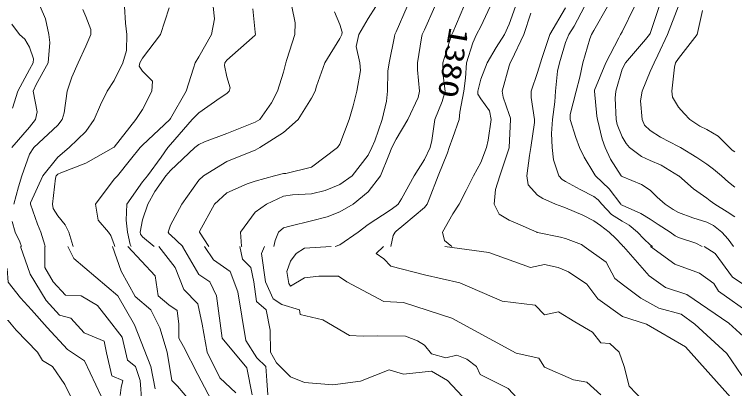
# Model space of a CAD drawing. Units: millimetres at full size, sheet at 1:500; details may follow other scales. Extents: x -209175 to 420500, y 0 to 351151.
# Drawn here: x 195577 to 221100, y 71797 to 85047 of the extents above; entities that cross this region are included whole.
import ezdxf
from ezdxf.enums import TextEntityAlignment as Align

# ---------------------------------------------------------------- set-up
doc = ezdxf.new("R2010")
doc.units = ezdxf.units.MM
doc.header["$LTSCALE"] = 500
doc.layers.add('D-BGD-HICN', color=7, linetype='Continuous', lineweight=13)
doc.layers.add('D-BGD-LWCN', color=8, linetype='Continuous', lineweight=13)
doc.styles.add('ＭＳ ゴシック', font='')
doc.styles.get('ＭＳ ゴシック').set_extended_font_data('MS Gothic')

msp = doc.modelspace()

# ---------------------------------------------------------------- linework, layer by layer
at = {"layer": 'D-BGD-HICN'}
for points in [[(196670.5, 76831), (196661.1, 76881.1), (196516.3, 77331), (196394.7, 77614.7), (196146.7, 78331), (196149.5, 78369.5), (196586, 79331), (197111, 79988.9), (197522.9, 80331), (198111, 80895.5), (198403.9, 81331), (198625.5, 81845.5), (198859.7, 82331), (199111, 82709.1), (199425.4, 83331), (199553.9, 83773.9), (199560.9, 84331), (199515.7, 84735.7), (199477, 85331)], [(208914.1, 76831), (209003.1, 77223.1), (209066.2, 77331), (209111, 77375.9), (209374.2, 77594.2), (210111, 78212.3), (210206.8, 78331), (210278.9, 78498.9), (210599.2, 79331), (210922.1, 80142.1), (210986.9, 80331), (211111, 80689), (211340.1, 81331), (211363.1, 81583.1), (211501.2, 82331), (211564.5, 82784.5), (211595.1, 83331), (211817.5, 84037.5), (211956.9, 84331), (212111, 84624.3), (212439.3, 85331)], [(219944.9, 76831), (219726, 76946), (219111, 77149.9), (218990.8, 77210.8), (218814.8, 77331), (218385.7, 77605.7), (218111, 77796.1), (217782, 78002), (217111, 78291.7), (217086, 78306), (217064.2, 78331), (216649, 78869), (216167.4, 79331), (216142, 79362), (216111, 79420.8), (215769.6, 79989.6), (215606.2, 80331), (215472.3, 80692.3), (215276.4, 81331), (215277.3, 81497.3), (215481.9, 82331), (215609.4, 82829.4), (215724.7, 83331), (215963.9, 84183.9), (216026, 84331), (216111, 84473.7), (216600.1, 85331)], [(201551.5, 76831), (201111, 77241.1), (201058.4, 77278.4), (201029.2, 77331), (201111, 77580.9), (201507.3, 78331), (202111, 79178.3), (202274.1, 79331), (203111, 79837.5), (203957.2, 80177.2), (204111, 80238.3), (204273.7, 80331), (205111, 80866.5), (205629.9, 81331), (206111, 82076.1), (206234.4, 82331), (206286, 82506), (206572.8, 83331), (207111, 84198.9), (207176.8, 84331), (207198.1, 84418.1), (207111, 84695.7), (206923, 85143)], [(200089, 71309), (200030, 72081), (199864, 72581), (199583, 72803), (199397, 73617), (198861, 74307), (198523, 74743), (197940, 75081), (197383, 75103), (196956, 75581), (196661, 76081), (196655, 76831)], [(204002, 71581), (203813, 72533), (202942, 73581), (202738, 75081), (202500, 75581), (202117, 75837), (201533, 76831)], [(217861, 71364), (217361, 71880), (217189, 72581), (217008, 73081), (216676, 73396), (216361, 73419), (216070, 73790), (215436, 74156), (214861, 74514), (214361, 74405), (214034, 74754), (212861, 74893), (211361, 75540), (210109, 75829), (208917, 76137), (208675, 76395), (208399, 76581), (208656, 76831)], [(222227, 74947), (221026, 75746), (220412, 76581), (220021, 76831)]]:
    msp.add_lwpolyline(points, dxfattribs=at)
at = {"layer": 'D-BGD-LWCN'}
for points in [[(195488.2, 80331), (196111, 81054.2), (196326.4, 81331), (196383.2, 81603.2), (196245.2, 82331), (196348.7, 82568.7), (196775.2, 83331), (196837.4, 84057.4), (196794.1, 84331), (196676.5, 84896.5), (196493.8, 85331)], [(197654.5, 76831), (197642.3, 76862.3), (197510.3, 77331), (197370.4, 77590.4), (197111, 77914.3), (196952, 78172), (196921.2, 78331), (197033, 79253), (197062.9, 79331), (197111, 79386.1), (197219.8, 79439.8), (198111, 79775.9), (199093.1, 80331), (199111, 80346.5), (199877.1, 81331), (200111, 81675.1), (200446.7, 82331), (200466.2, 82686.2), (200111, 83034.2), (199994.5, 83214.5), (200016.6, 83331), (200111, 83496.7), (200754.6, 84331), (201063.2, 85283.2)], [(199130.4, 76831), (199111, 76904.5), (198999.1, 77219.1), (198917.2, 77331), (198546.2, 77766.2), (198450.3, 78331), (199111, 79210.1), (199226.8, 79331), (199691.3, 79911.3), (200028.3, 80331), (200111, 80419.9), (201082.7, 81331), (201111, 81362.6), (201664.8, 82331), (201919.9, 83139.9), (201981, 83331), (202111, 83546), (202560.4, 84331), (202669.9, 84889.9), (202625, 85331)], [(199713.8, 76831), (199674.6, 76894.6), (199581, 77331), (199539.3, 77759.3), (199556.6, 78331), (200111, 79122.2), (200288.4, 79331), (200775.7, 79995.7), (201019.6, 80331), (201111, 80442.3), (201882, 81331), (202111, 81556.9), (202869.5, 82089.5), (203111, 82241.7), (203188.2, 82331), (203225.9, 82445.9), (203111, 82839.1), (203019, 83239), (203037.6, 83331), (203111, 83432.9), (204000.3, 84220.3), (204111, 84316.2), (204118.8, 84331), (204119.8, 84339.8), (204111, 84423.7), (204028.7, 85248.7)], [(200532.3, 76831), (200111, 77170.3), (200042.8, 77262.8), (200032.2, 77331), (200111, 77775.7), (200302.5, 78331), (200551.2, 78771.2), (200942.4, 79331), (201111, 79524.8), (201974.5, 80331), (202111, 80437.6), (202309.6, 80529.6), (203111, 80828.2), (203936.2, 81156.2), (204111, 81226.7), (204278.8, 81331), (204690.9, 81910.9), (204897.9, 82331), (205111, 83003.2), (205192.3, 83331), (205230.6, 83450.6), (205509.7, 84331), (205525.7, 84745.7), (205406, 85331)], [(202471.2, 76831), (202138.9, 77331), (202134.8, 77354.8), (202667.8, 78331), (203111, 78724.4), (203828.3, 79048.3), (204111, 79139.2), (204799, 79331), (205111, 79409.2), (205194.8, 79414.8), (206111, 79639.4), (207032.2, 80331), (207111, 80448.1), (207444.6, 81331), (207586.6, 81806.6), (207717.8, 82331), (207844.7, 83064.7), (207813.8, 83331), (207686.4, 83906.4), (207784.2, 84331), (208111, 84904.1), (208389.1, 85331)], [(203631, 76831), (203626.2, 76846.2), (203590.2, 77331), (204111, 78040.5), (204507.4, 78331), (205111, 78606.4), (205437, 78657), (206111, 78697.2), (206593.7, 78813.7), (207111, 79025.8), (207547.6, 79331), (208111, 80067.5), (208244.8, 80331), (208349.4, 80569.4), (208613.4, 81331), (208760.5, 81980.5), (208797.6, 82331), (208816.9, 83036.9), (208853.9, 83331), (209047.6, 84267.6), (209063.4, 84331), (209111, 84428.1), (209496.8, 85331)], [(204766.3, 76831), (204820.6, 77040.6), (204932, 77331), (205111, 77490.1), (205334.2, 77554.2), (206111, 77733.8), (206663.4, 77883.4), (207111, 78050.9), (207578.9, 78331), (208111, 78761.8), (208552.3, 79331), (208846.2, 80066.2), (208947, 80331), (209111, 80633.9), (209515.5, 81331), (209887.6, 82107.6), (209933.7, 82331), (209862.5, 83082.5), (209865.1, 83331), (210000.2, 84220.2), (210031.8, 84331), (210111, 84507), (210482.2, 85331)], [(206940.3, 76831), (207111, 76883.5), (207755.1, 77331), (208111, 77603.8), (208896.9, 78116.9), (209111, 78264.9), (209178.4, 78331), (209291.3, 78511.3), (209746, 79331), (210111, 79912.1), (210309.8, 80331), (210366.1, 80586.1), (210476.7, 81331), (210739.4, 81959.4), (210846.8, 82331), (210757.5, 82977.5), (210762.1, 83331), (211054.8, 84274.8), (211076.4, 84331), (211111, 84405.6), (211509.9, 85331)], [(211077.8, 76831), (210817.4, 77037.4), (210747.9, 77331), (211111, 77979.8), (211335.1, 78331), (211586.5, 78806.5), (211849, 79331), (212111, 79801.3), (212310.5, 80331), (212369, 80589), (212470.7, 81331), (212410, 81630.1), (212111, 82063.6), (212004.5, 82224.5), (212006, 82331), (212111, 82757.4), (212332.1, 83331), (212654.8, 83874.8), (212941, 84331), (213111, 84696.6), (213331.3, 85331)], [(217147.8, 76831), (217111, 76870.9), (216890.6, 77110.6), (216653.8, 77331), (216352.9, 77572.9), (216111, 77742.2), (215715.9, 77935.9), (215111, 78196.7), (215016.4, 78236.4), (214750.3, 78331), (214303.3, 78523.3), (214111, 78645.3), (213789.7, 79009.7), (213731.7, 79331), (213831.8, 80051.8), (213880, 80331), (214003.6, 81223.6), (214004.6, 81331), (213888.6, 82108.6), (213887.2, 82331), (214111, 82990.9), (214227.1, 83331), (214266.4, 83486.4), (214552, 84331), (215111, 85285)], [(218186.8, 76831), (218111, 76886.8), (217879.1, 77099.1), (217663.6, 77331), (217362.9, 77582.9), (217111, 77720.4), (216739.4, 77959.4), (216391.8, 78331), (216265.1, 78485.1), (216111, 78601.4), (215621.8, 78841.8), (215111, 79125.9), (214986.4, 79206.4), (214870.8, 79331), (214678.6, 79898.6), (214635.9, 80331), (214610.4, 80830.4), (214642, 81331), (214728.4, 81948.4), (214756.2, 82331), (214821.8, 83041.8), (214889, 83331), (215111, 84051.1), (215228.2, 84331), (215413.5, 84633.5), (215778, 85331)], [(221059.9, 76831), (220867.1, 77087.1), (220648.4, 77331), (220352.6, 77572.6), (220111, 77692.3), (219620.2, 77840.2), (219111, 78032.5), (218917.2, 78137.2), (218634.2, 78331), (218358.1, 78578.1), (218111, 78819.4), (217804.8, 79024.8), (217111, 79304.4), (217096.3, 79316.3), (217083.8, 79331), (216704.3, 79924.3), (216513.5, 80331), (216412.4, 80632.4), (216239.7, 81331), (216222.3, 81442.3), (216136.5, 82331), (216139.9, 82359.9), (216534.5, 83331), (216992.2, 84212.2), (217055.9, 84331), (217111, 84433.7), (217554.8, 85331)], [(221111, 77882), (220835.7, 78055.7), (220395.5, 78331), (220230.1, 78450.1), (220111, 78539.9), (219645.7, 78865.7), (219118, 79331), (219114.2, 79334.2), (219111, 79336.1), (218493.7, 79713.7), (218111, 79878), (217797.5, 80017.5), (217380.2, 80331), (217251.9, 80471.9), (217111, 80712.1), (216932.7, 81152.7), (216897.2, 81331), (216863.3, 82083.3), (216886, 82331), (217111, 83105), (217234.9, 83331), (217941.1, 84161.1), (218089.2, 84331), (218111, 84369.9), (218432.5, 85331)], [(221111, 78932.2), (220887.9, 79107.9), (220636.2, 79331), (220350.2, 79570.2), (220111, 79745.8), (219757.6, 79977.6), (219181.8, 80331), (219138, 80358), (219111, 80372.5), (218478, 80698), (218111, 80937.4), (217911, 81131), (217818.5, 81331), (217762.7, 81982.7), (217820, 82331), (218111, 83022.8), (218252.2, 83331), (218381.9, 83601.9), (218725.6, 84331), (219097.2, 85317.2)], [(195551.9, 78331), (195722.1, 78942.1), (195843.3, 79331), (196111, 80098.9), (196268.1, 80331), (197111, 81122.1), (197272.2, 81331), (197340.3, 81560.3), (197447.8, 82331), (197608.5, 82828.5), (197832.3, 83331), (198111, 83923.3), (198283.2, 84331), (198289.7, 84509.7), (198111, 84968.8), (197998.4, 85218.4)], [(215765.8, 76831), (215676.9, 76896.9), (215111, 77114.6), (214935.9, 77155.9), (214111, 77325), (214106.4, 77326.4), (214094.2, 77331), (213412.9, 77632.9), (213111, 77766.4), (212757.6, 77977.6), (212575.7, 78331), (212622.5, 78842.5), (212782.6, 79331), (213111, 80327.9), (213111.8, 80331), (213161, 81331), (213154.6, 81374.6), (213111, 81499.3), (212894, 82114), (212864.2, 82331), (213111, 83231.8), (213150.1, 83331), (213189.5, 83409.5), (213631.4, 84331), (213875.3, 85095.3)], [(221111, 80181.1), (221019.1, 80239.1), (220922.9, 80331), (220520.4, 80740.4), (220111, 80966.5), (219865.7, 81085.7), (219509.5, 81331), (219314.2, 81534.2), (219111, 81767), (218901.7, 82121.7), (218874.8, 82331), (218964.4, 83184.4), (219011.3, 83331), (219111, 83490.3), (219771.9, 84331), (219968.2, 85188.2)], [(195511.9, 81731.9), (195697.5, 82331), (196111, 83096.7), (196237.1, 83331), (196248.6, 83468.6), (196111, 83889.6), (195947.2, 84167.2), (195753.9, 84331), (195484.6, 84704.6)], [(195833.2, 76831), (195772.2, 76992.2), (195608.8, 77331), (195498, 77718)], [(197816, 71036), (197361, 71936), (196925, 72581), (196567, 72787), (196400, 73081), (195640, 73860), (195460, 74081), (195361, 74210), (194960, 74180), (194763, 74483), (194546, 75766), (194496, 76081), (194361, 76441), (193947, 76831)], [(198863, 71081), (198058, 72778), (197463, 73183), (196735, 73955), (196181, 74581), (195792, 75012), (195361, 75564), (195316, 76036), (194882, 76831)], [(199327, 71547), (199361, 71840), (199415, 72081), (199024, 72244), (198840, 73060), (198753, 73473), (198055, 73775), (197576, 74296), (197180, 74400), (196699, 74919), (196132, 75852), (195793, 76831)], [(200565, 71785), (200409, 72581), (199830, 74050), (199244, 75081), (197689, 76409), (197474, 76831)], [(201959, 71179), (201361, 71879), (201152, 72081), (200992, 73081), (200726, 73946), (200415, 74581), (199861, 75058), (199361, 75951), (199057, 76831)], [(203280, 70000), (202074, 72294), (201568, 73288), (201405, 73581), (201407, 74081), (201345, 74565), (201045, 74765), (200675, 75081), (200567, 75787), (199596, 76831)], [(203429, 71649), (202861, 72178), (202403, 73081), (202235, 74081), (202073, 74793), (201586, 75306), (201276, 76081), (200698, 76831)], [(204563, 71581), (204522, 72081), (204485, 72581), (204165, 72885), (203784, 73504), (203500, 75220), (203223, 75943), (202638, 76358), (202309, 76831)], [(211621, 71341), (210924, 72081), (210361, 72412), (209361, 72310), (208861, 72464), (207841, 72061), (206861, 71934), (205861, 72009), (205361, 72213), (204861, 72711), (204649, 73081), (204642, 73862), (204499, 74581), (204161, 74881), (204064, 75581), (203957, 76081), (203657, 76377), (203567, 76831)], [(213556, 71276), (213079, 71799), (212081, 72301), (211949, 72581), (211615, 72835), (211258, 72978), (210861, 72889), (210361, 73032), (210113, 73333), (209861, 73492), (209439, 73659), (208449, 73669), (207935, 73655), (207454, 73674), (206508, 74228), (205705, 74425), (205681, 74581), (205051, 74771), (204750, 74970), (204478, 75581), (204335, 76581), (204441, 76831)], [(216363, 71581), (215861, 72020), (215390, 72110), (214361, 72551), (214160, 72880), (213361, 73046), (211074, 74294), (209361, 74850), (208664, 74884), (207361, 75576), (207063, 75783), (206361, 75774), (205861, 75717), (205361, 75425), (205304, 75524), (205227, 75947), (205361, 76308), (205558, 76581), (205861, 76770), (206801, 76831)], [(221361, 71047), (219361, 73271), (217981, 74081), (217126, 74346), (216251, 74971), (215861, 75492), (215214, 75934), (214846, 76081), (214361, 76192), (213865, 76085), (212396, 76616), (210828, 76831)], [(221361, 72264), (220819, 73039), (219691, 74081), (219210, 74430), (218420, 74640), (217780, 75000), (217205, 75425), (216861, 75691), (216548, 76268), (215769, 76831)], [(221420, 73640), (220894, 74114), (219411, 75131), (218657, 75377), (218070, 75790), (217158, 76831)], [(221703, 74423), (220530, 75250), (220361, 75521), (219861, 75886), (218978, 76198), (218121, 76831)]]:
    msp.add_lwpolyline(points, dxfattribs=at)

# ---------------------------------------------------------------- texts
at = {"layer": 'D-BGD-HICN', "style": 'ＭＳ ゴシック', "width": 1.3}
msp.add_text('1380', height=705, rotation=260.179, dxfattribs=at).set_placement((211137.4, 83330.7), align=Align.MIDDLE_CENTER)

doc.saveas('drawing.dxf')
